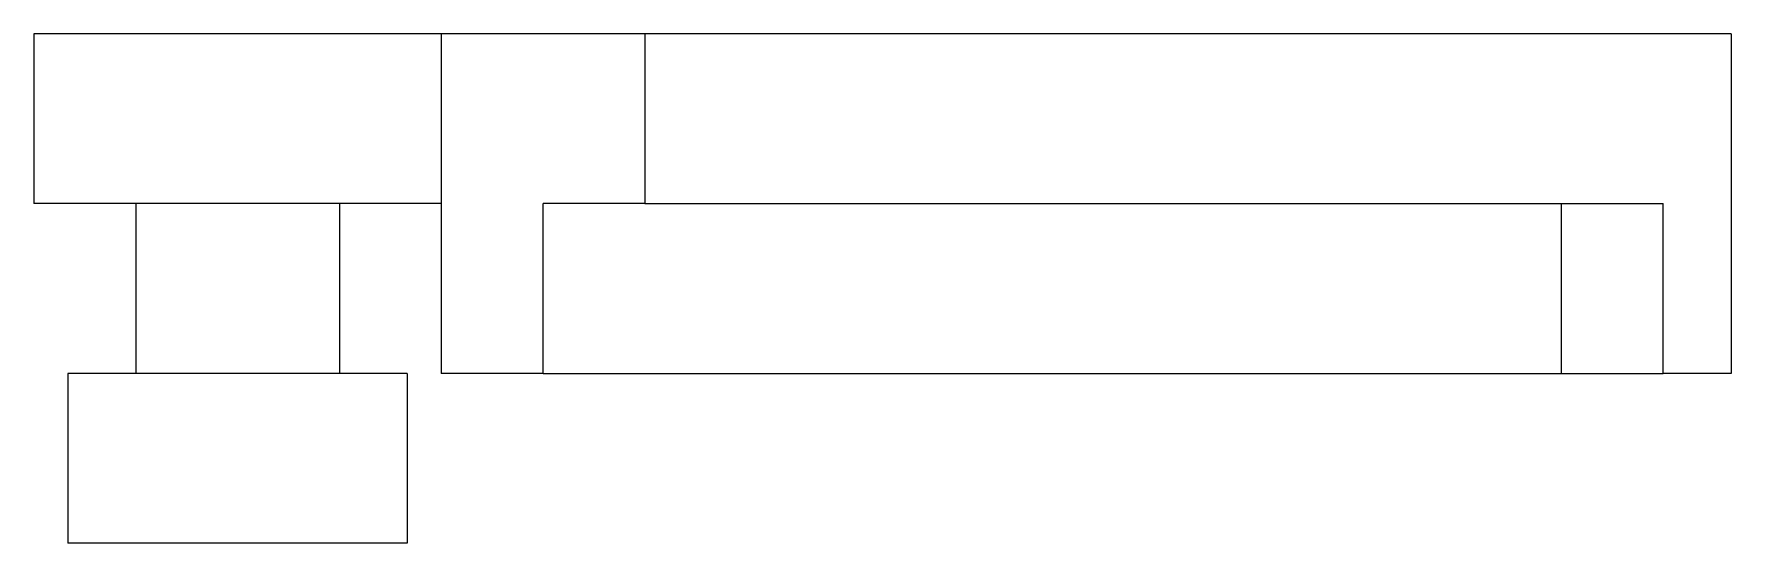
# Model space of a CAD drawing. Header units: metres. Extents: x -6 to 44, y -15 to 0.
import ezdxf

# ---------------------------------------------------------------- set-up
doc = ezdxf.new("R2010")
doc.units = ezdxf.units.M

msp = doc.modelspace()

# ---------------------------------------------------------------- linework, layer by layer
for points in [[(-6, 0), (-6, -0.1), (-6, -0.2), (-6, -0.3), (-6, -0.4), (-6, -0.5), (-6, -0.6), (-6, -0.7), (-6, -0.8), (-6, -0.9), (-6, -1), (-6, -1.1), (-6, -1.2), (-6, -1.3), (-6, -1.4), (-6, -1.5), (-6, -1.6), (-6, -1.7), (-6, -1.8), (-6, -1.9), (-6, -2), (-6, -2.1), (-6, -2.2), (-6, -2.3), (-6, -2.4), (-6, -2.5), (-6, -2.6), (-6, -2.7), (-6, -2.8), (-6, -2.9), (-6, -3), (-6, -3.1), (-6, -3.2), (-6, -3.3), (-6, -3.4), (-6, -3.5), (-6, -3.6), (-6, -3.7), (-6, -3.8), (-6, -3.9), (-6, -4), (-6, -4.1), (-6, -4.2), (-6, -4.3), (-6, -4.4), (-6, -4.5), (-6, -4.6), (-6, -4.7), (-6, -4.8), (-6, -4.9), (-6, -5)], [(0, 0), (-0.188, 0), (-0.376, 0), (-0.564, 0), (-0.751, 0), (-0.937, 0), (-1.123, 0), (-1.309, 0), (-1.49, 0), (-1.671, 0), (-1.852, 0), (-2.031, 0), (-2.205, 0), (-2.38, 0), (-2.554, 0), (-2.721, 0), (-2.886, 0), (-3.051, 0), (-3.214, 0), (-3.368, 0), (-3.521, 0), (-3.675, 0), (-3.821, 0), (-3.962, 0), (-4.102, 0), (-4.243, 0), (-4.368, 0), (-4.494, 0), (-4.619, 0), (-4.738, 0), (-4.847, 0), (-4.956, 0), (-5.065, 0), (-5.158, 0), (-5.25, 0), (-5.341, 0), (-5.426, 0), (-5.499, 0), (-5.571, 0), (-5.643, 0), (-5.701, 0), (-5.753, 0), (-5.805, 0), (-5.854, 0), (-5.886, 0), (-5.917, 0), (-5.949, 0), (-5.968, 0), (-5.979, 0), (-5.989, 0), (-6, 0)], [(6, 0), (5.88, 0), (5.76, 0), (5.64, 0), (5.52, 0), (5.4, 0), (5.28, 0), (5.16, 0), (5.04, 0), (4.92, 0), (4.8, 0), (4.68, 0), (4.56, 0), (4.44, 0), (4.32, 0), (4.2, 0), (4.08, 0), (3.96, 0), (3.84, 0), (3.72, 0), (3.6, 0), (3.48, 0), (3.36, 0), (3.24, 0), (3.12, 0), (3, 0), (2.88, 0), (2.76, 0), (2.64, 0), (2.52, 0), (2.4, 0), (2.28, 0), (2.16, 0), (2.04, 0), (1.92, 0), (1.8, 0), (1.68, 0), (1.56, 0), (1.44, 0), (1.32, 0), (1.2, 0), (1.08, 0), (0.96, 0), (0.84, 0), (0.72, 0), (0.6, 0), (0.48, 0), (0.36, 0), (0.24, 0), (0.12, 0), (0, 0)], [(12, 0), (11.88, 0), (11.76, 0), (11.64, 0), (11.52, 0), (11.4, 0), (11.28, 0), (11.16, 0), (11.04, 0), (10.92, 0), (10.8, 0), (10.68, 0), (10.56, 0), (10.44, 0), (10.32, 0), (10.2, 0), (10.08, 0), (9.96, 0), (9.84, 0), (9.72, 0), (9.6, 0), (9.48, 0), (9.36, 0), (9.24, 0), (9.12, 0), (9, 0), (8.88, 0), (8.76, 0), (8.64, 0), (8.52, 0), (8.4, 0), (8.28, 0), (8.16, 0), (8.04, 0), (7.92, 0), (7.8, 0), (7.68, 0), (7.56, 0), (7.44, 0), (7.32, 0), (7.2, 0), (7.08, 0), (6.96, 0), (6.84, 0), (6.72, 0), (6.6, 0), (6.48, 0), (6.36, 0), (6.24, 0), (6.12, 0), (6, 0)], [(6, 0), (6, -0.1), (6, -0.2), (6, -0.3), (6, -0.4), (6, -0.5), (6, -0.6), (6, -0.7), (6, -0.8), (6, -0.9), (6, -1), (6, -1.1), (6, -1.2), (6, -1.3), (6, -1.4), (6, -1.5), (6, -1.6), (6, -1.7), (6, -1.8), (6, -1.9), (6, -2), (6, -2.1), (6, -2.2), (6, -2.3), (6, -2.4), (6, -2.5), (6, -2.6), (6, -2.7), (6, -2.8), (6, -2.9), (6, -3), (6, -3.1), (6, -3.2), (6, -3.3), (6, -3.4), (6, -3.5), (6, -3.6), (6, -3.7), (6, -3.8), (6, -3.9), (6, -4), (6, -4.1), (6, -4.2), (6, -4.3), (6, -4.4), (6, -4.5), (6, -4.6), (6, -4.7), (6, -4.8), (6, -4.9), (6, -5)], [(12, 0), (12, -0.1), (12, -0.2), (12, -0.3), (12, -0.4), (12, -0.5), (12, -0.6), (12, -0.7), (12, -0.8), (12, -0.9), (12, -1), (12, -1.1), (12, -1.2), (12, -1.3), (12, -1.4), (12, -1.5), (12, -1.6), (12, -1.7), (12, -1.8), (12, -1.9), (12, -2), (12, -2.1), (12, -2.2), (12, -2.3), (12, -2.4), (12, -2.5), (12, -2.6), (12, -2.7), (12, -2.8), (12, -2.9), (12, -3), (12, -3.1), (12, -3.2), (12, -3.3), (12, -3.4), (12, -3.5), (12, -3.6), (12, -3.7), (12, -3.8), (12, -3.9), (12, -4), (12, -4.1), (12, -4.2), (12, -4.3), (12, -4.4), (12, -4.5), (12, -4.6), (12, -4.7), (12, -4.8), (12, -4.9), (12, -5)], [(44, 0), (43.36, 0), (42.72, 0), (42.08, 0), (41.44, 0), (40.8, 0), (40.16, 0), (39.52, 0), (38.88, 0), (38.24, 0), (37.6, 0), (36.96, 0), (36.32, 0), (35.68, 0), (35.04, 0), (34.4, 0), (33.76, 0), (33.12, 0), (32.48, 0), (31.84, 0), (31.2, 0), (30.56, 0), (29.92, 0), (29.28, 0), (28.64, 0), (28, 0), (27.36, 0), (26.72, 0), (26.08, 0), (25.44, 0), (24.8, 0), (24.16, 0), (23.52, 0), (22.88, 0), (22.24, 0), (21.6, 0), (20.96, 0), (20.32, 0), (19.68, 0), (19.04, 0), (18.4, 0), (17.76, 0), (17.12, 0), (16.48, 0), (15.84, 0), (15.2, 0), (14.56, 0), (13.92, 0), (13.28, 0), (12.64, 0), (12, 0)], [(44, 0), (44, -0.2), (44, -0.4), (44, -0.6), (44, -0.8), (44, -1), (44, -1.2), (44, -1.4), (44, -1.6), (44, -1.8), (44, -2), (44, -2.2), (44, -2.4), (44, -2.6), (44, -2.8), (44, -3), (44, -3.2), (44, -3.4), (44, -3.6), (44, -3.8), (44, -4), (44, -4.2), (44, -4.4), (44, -4.6), (44, -4.8), (44, -5), (44, -5.2), (44, -5.4), (44, -5.6), (44, -5.8), (44, -6), (44, -6.2), (44, -6.4), (44, -6.6), (44, -6.8), (44, -7), (44, -7.2), (44, -7.4), (44, -7.6), (44, -7.8), (44, -8), (44, -8.2), (44, -8.4), (44, -8.6), (44, -8.8), (44, -9), (44, -9.2), (44, -9.4), (44, -9.6), (44, -9.8), (44, -10)], [(0, -5), (-0.188, -5), (-0.376, -5), (-0.564, -5), (-0.751, -5), (-0.937, -5), (-1.123, -5), (-1.309, -5), (-1.49, -5), (-1.671, -5), (-1.852, -5), (-2.031, -5), (-2.205, -5), (-2.38, -5), (-2.554, -5), (-2.721, -5), (-2.886, -5), (-3.051, -5), (-3.214, -5), (-3.368, -5), (-3.521, -5), (-3.675, -5), (-3.821, -5), (-3.962, -5), (-4.102, -5), (-4.243, -5), (-4.368, -5), (-4.494, -5), (-4.619, -5), (-4.738, -5), (-4.847, -5), (-4.956, -5), (-5.065, -5), (-5.158, -5), (-5.25, -5), (-5.341, -5), (-5.426, -5), (-5.499, -5), (-5.571, -5), (-5.643, -5), (-5.701, -5), (-5.753, -5), (-5.805, -5), (-5.854, -5), (-5.886, -5), (-5.917, -5), (-5.949, -5), (-5.968, -5), (-5.979, -5), (-5.989, -5), (-6, -5)], [(-3, -5), (-3, -5.1), (-3, -5.2), (-3, -5.3), (-3, -5.4), (-3, -5.5), (-3, -5.6), (-3, -5.7), (-3, -5.8), (-3, -5.9), (-3, -6), (-3, -6.1), (-3, -6.2), (-3, -6.3), (-3, -6.4), (-3, -6.5), (-3, -6.6), (-3, -6.7), (-3, -6.8), (-3, -6.9), (-3, -7), (-3, -7.1), (-3, -7.2), (-3, -7.3), (-3, -7.4), (-3, -7.5), (-3, -7.6), (-3, -7.7), (-3, -7.8), (-3, -7.9), (-3, -8), (-3, -8.1), (-3, -8.2), (-3, -8.3), (-3, -8.4), (-3, -8.5), (-3, -8.6), (-3, -8.7), (-3, -8.8), (-3, -8.9), (-3, -9), (-3, -9.1), (-3, -9.2), (-3, -9.3), (-3, -9.4), (-3, -9.5), (-3, -9.6), (-3, -9.7), (-3, -9.8), (-3, -9.9), (-3, -10)], [(6, -5), (5.88, -5), (5.76, -5), (5.64, -5), (5.52, -5), (5.4, -5), (5.28, -5), (5.16, -5), (5.04, -5), (4.92, -5), (4.8, -5), (4.68, -5), (4.56, -5), (4.44, -5), (4.32, -5), (4.2, -5), (4.08, -5), (3.96, -5), (3.84, -5), (3.72, -5), (3.6, -5), (3.48, -5), (3.36, -5), (3.24, -5), (3.12, -5), (3, -5), (2.88, -5), (2.76, -5), (2.64, -5), (2.52, -5), (2.4, -5), (2.28, -5), (2.16, -5), (2.04, -5), (1.92, -5), (1.8, -5), (1.68, -5), (1.56, -5), (1.44, -5), (1.32, -5), (1.2, -5), (1.08, -5), (0.96, -5), (0.84, -5), (0.72, -5), (0.6, -5), (0.48, -5), (0.36, -5), (0.24, -5), (0.12, -5), (0, -5)], [(3, -5), (3, -5.1), (3, -5.2), (3, -5.3), (3, -5.4), (3, -5.5), (3, -5.6), (3, -5.7), (3, -5.8), (3, -5.9), (3, -6), (3, -6.1), (3, -6.2), (3, -6.3), (3, -6.4), (3, -6.5), (3, -6.6), (3, -6.7), (3, -6.8), (3, -6.9), (3, -7), (3, -7.1), (3, -7.2), (3, -7.3), (3, -7.4), (3, -7.5), (3, -7.6), (3, -7.7), (3, -7.8), (3, -7.9), (3, -8), (3, -8.1), (3, -8.2), (3, -8.3), (3, -8.4), (3, -8.5), (3, -8.6), (3, -8.7), (3, -8.8), (3, -8.9), (3, -9), (3, -9.1), (3, -9.2), (3, -9.3), (3, -9.4), (3, -9.5), (3, -9.6), (3, -9.7), (3, -9.8), (3, -9.9), (3, -10)], [(6, -5), (6, -5.1), (6, -5.2), (6, -5.3), (6, -5.4), (6, -5.5), (6, -5.6), (6, -5.7), (6, -5.8), (6, -5.9), (6, -6), (6, -6.1), (6, -6.2), (6, -6.3), (6, -6.4), (6, -6.5), (6, -6.6), (6, -6.7), (6, -6.8), (6, -6.9), (6, -7), (6, -7.1), (6, -7.2), (6, -7.3), (6, -7.4), (6, -7.5), (6, -7.6), (6, -7.7), (6, -7.8), (6, -7.9), (6, -8), (6, -8.1), (6, -8.2), (6, -8.3), (6, -8.4), (6, -8.5), (6, -8.6), (6, -8.7), (6, -8.8), (6, -8.9), (6, -9), (6, -9.1), (6, -9.2), (6, -9.3), (6, -9.4), (6, -9.5), (6, -9.6), (6, -9.7), (6, -9.8), (6, -9.9), (6, -10)], [(12, -5), (11.94, -5), (11.88, -5), (11.82, -5), (11.76, -5), (11.7, -5), (11.64, -5), (11.58, -5), (11.52, -5), (11.46, -5), (11.4, -5), (11.34, -5), (11.28, -5), (11.22, -5), (11.16, -5), (11.1, -5), (11.04, -5), (10.98, -5), (10.92, -5), (10.86, -5), (10.8, -5), (10.74, -5), (10.68, -5), (10.62, -5), (10.56, -5), (10.5, -5), (10.44, -5), (10.38, -5), (10.32, -5), (10.26, -5), (10.2, -5), (10.14, -5), (10.08, -5), (10.02, -5), (9.96, -5), (9.9, -5), (9.84, -5), (9.78, -5), (9.72, -5), (9.66, -5), (9.6, -5), (9.54, -5), (9.48, -5), (9.42, -5), (9.36, -5), (9.3, -5), (9.24, -5), (9.18, -5), (9.12, -5), (9.06, -5), (9, -5)], [(9, -10), (9, -9.9), (9, -9.8), (9, -9.7), (9, -9.6), (9, -9.5), (9, -9.4), (9, -9.3), (9, -9.2), (9, -9.1), (9, -9), (9, -8.9), (9, -8.8), (9, -8.7), (9, -8.6), (9, -8.5), (9, -8.4), (9, -8.3), (9, -8.2), (9, -8.1), (9, -8), (9, -7.9), (9, -7.8), (9, -7.7), (9, -7.6), (9, -7.5), (9, -7.4), (9, -7.3), (9, -7.2), (9, -7.1), (9, -7), (9, -6.9), (9, -6.8), (9, -6.7), (9, -6.6), (9, -6.5), (9, -6.4), (9, -6.3), (9, -6.2), (9, -6.1), (9, -6), (9, -5.9), (9, -5.8), (9, -5.7), (9, -5.6), (9, -5.5), (9, -5.4), (9, -5.3), (9, -5.2), (9, -5.1), (9, -5)], [(12, -5), (12.6, -5), (13.2, -5), (13.8, -5), (14.4, -5), (15, -5), (15.6, -5), (16.2, -5), (16.8, -5), (17.4, -5), (18, -5), (18.6, -5), (19.2, -5), (19.8, -5), (20.4, -5), (21, -5), (21.6, -5), (22.2, -5), (22.8, -5), (23.4, -5), (24, -5), (24.6, -5), (25.2, -5), (25.8, -5), (26.4, -5), (27, -5), (27.6, -5), (28.2, -5), (28.8, -5), (29.4, -5), (30, -5), (30.6, -5), (31.2, -5), (31.8, -5), (32.4, -5), (33, -5), (33.6, -5), (34.2, -5), (34.8, -5), (35.4, -5), (36, -5), (36.6, -5), (37.2, -5), (37.8, -5), (38.4, -5), (39, -5), (39.6, -5), (40.2, -5), (40.8, -5), (41.4, -5), (42, -5)], [(39, -10), (39, -9.9), (39, -9.8), (39, -9.7), (39, -9.6), (39, -9.5), (39, -9.4), (39, -9.3), (39, -9.2), (39, -9.1), (39, -9), (39, -8.9), (39, -8.8), (39, -8.7), (39, -8.6), (39, -8.5), (39, -8.4), (39, -8.3), (39, -8.2), (39, -8.1), (39, -8), (39, -7.9), (39, -7.8), (39, -7.7), (39, -7.6), (39, -7.5), (39, -7.4), (39, -7.3), (39, -7.2), (39, -7.1), (39, -7), (39, -6.9), (39, -6.8), (39, -6.7), (39, -6.6), (39, -6.5), (39, -6.4), (39, -6.3), (39, -6.2), (39, -6.1), (39, -6), (39, -5.9), (39, -5.8), (39, -5.7), (39, -5.6), (39, -5.5), (39, -5.4), (39, -5.3), (39, -5.2), (39, -5.1), (39, -5)], [(42, -10), (42, -9.9), (42, -9.8), (42, -9.7), (42, -9.6), (42, -9.5), (42, -9.4), (42, -9.3), (42, -9.2), (42, -9.1), (42, -9), (42, -8.9), (42, -8.8), (42, -8.7), (42, -8.6), (42, -8.5), (42, -8.4), (42, -8.3), (42, -8.2), (42, -8.1), (42, -8), (42, -7.9), (42, -7.8), (42, -7.7), (42, -7.6), (42, -7.5), (42, -7.4), (42, -7.3), (42, -7.2), (42, -7.1), (42, -7), (42, -6.9), (42, -6.8), (42, -6.7), (42, -6.6), (42, -6.5), (42, -6.4), (42, -6.3), (42, -6.2), (42, -6.1), (42, -6), (42, -5.9), (42, -5.8), (42, -5.7), (42, -5.6), (42, -5.5), (42, -5.4), (42, -5.3), (42, -5.2), (42, -5.1), (42, -5)], [(-5, -10), (-5, -10.1), (-5, -10.2), (-5, -10.3), (-5, -10.4), (-5, -10.5), (-5, -10.6), (-5, -10.7), (-5, -10.8), (-5, -10.9), (-5, -11), (-5, -11.1), (-5, -11.2), (-5, -11.3), (-5, -11.4), (-5, -11.5), (-5, -11.6), (-5, -11.7), (-5, -11.8), (-5, -11.9), (-5, -12), (-5, -12.1), (-5, -12.2), (-5, -12.3), (-5, -12.4), (-5, -12.5), (-5, -12.6), (-5, -12.7), (-5, -12.8), (-5, -12.9), (-5, -13), (-5, -13.1), (-5, -13.2), (-5, -13.3), (-5, -13.4), (-5, -13.5), (-5, -13.6), (-5, -13.7), (-5, -13.8), (-5, -13.9), (-5, -14), (-5, -14.1), (-5, -14.2), (-5, -14.3), (-5, -14.4), (-5, -14.5), (-5, -14.6), (-5, -14.7), (-5, -14.8), (-5, -14.9), (-5, -15)], [(0, -10), (-0.157, -10), (-0.314, -10), (-0.47, -10), (-0.626, -10), (-0.781, -10), (-0.936, -10), (-1.09, -10), (-1.242, -10), (-1.393, -10), (-1.544, -10), (-1.693, -10), (-1.838, -10), (-1.983, -10), (-2.128, -10), (-2.268, -10), (-2.405, -10), (-2.542, -10), (-2.678, -10), (-2.806, -10), (-2.935, -10), (-3.063, -10), (-3.184, -10), (-3.301, -10), (-3.418, -10), (-3.536, -10), (-3.64, -10), (-3.745, -10), (-3.849, -10), (-3.948, -10), (-4.039, -10), (-4.13, -10), (-4.221, -10), (-4.299, -10), (-4.375, -10), (-4.451, -10), (-4.522, -10), (-4.582, -10), (-4.642, -10), (-4.702, -10), (-4.75, -10), (-4.794, -10), (-4.837, -10), (-4.878, -10), (-4.905, -10), (-4.931, -10), (-4.957, -10), (-4.974, -10), (-4.982, -10), (-4.991, -10), (-5, -10)], [(5, -10), (4.991, -10), (4.982, -10), (4.974, -10), (4.957, -10), (4.931, -10), (4.905, -10), (4.878, -10), (4.837, -10), (4.794, -10), (4.75, -10), (4.702, -10), (4.642, -10), (4.582, -10), (4.522, -10), (4.451, -10), (4.375, -10), (4.299, -10), (4.221, -10), (4.13, -10), (4.039, -10), (3.948, -10), (3.849, -10), (3.745, -10), (3.64, -10), (3.536, -10), (3.418, -10), (3.301, -10), (3.184, -10), (3.063, -10), (2.935, -10), (2.806, -10), (2.678, -10), (2.542, -10), (2.405, -10), (2.268, -10), (2.128, -10), (1.983, -10), (1.838, -10), (1.693, -10), (1.544, -10), (1.393, -10), (1.242, -10), (1.09, -10), (0.936, -10), (0.781, -10), (0.626, -10), (0.47, -10), (0.314, -10), (0.157, -10), (0, -10)], [(5, -10), (5, -10.1), (5, -10.2), (5, -10.3), (5, -10.4), (5, -10.5), (5, -10.6), (5, -10.7), (5, -10.8), (5, -10.9), (5, -11), (5, -11.1), (5, -11.2), (5, -11.3), (5, -11.4), (5, -11.5), (5, -11.6), (5, -11.7), (5, -11.8), (5, -11.9), (5, -12), (5, -12.1), (5, -12.2), (5, -12.3), (5, -12.4), (5, -12.5), (5, -12.6), (5, -12.7), (5, -12.8), (5, -12.9), (5, -13), (5, -13.1), (5, -13.2), (5, -13.3), (5, -13.4), (5, -13.5), (5, -13.6), (5, -13.7), (5, -13.8), (5, -13.9), (5, -14), (5, -14.1), (5, -14.2), (5, -14.3), (5, -14.4), (5, -14.5), (5, -14.6), (5, -14.7), (5, -14.8), (5, -14.9), (5, -15)], [(9, -10), (8.94, -10), (8.88, -10), (8.82, -10), (8.76, -10), (8.7, -10), (8.64, -10), (8.58, -10), (8.52, -10), (8.46, -10), (8.4, -10), (8.34, -10), (8.28, -10), (8.22, -10), (8.16, -10), (8.1, -10), (8.04, -10), (7.98, -10), (7.92, -10), (7.86, -10), (7.8, -10), (7.74, -10), (7.68, -10), (7.62, -10), (7.56, -10), (7.5, -10), (7.44, -10), (7.38, -10), (7.32, -10), (7.26, -10), (7.2, -10), (7.14, -10), (7.08, -10), (7.02, -10), (6.96, -10), (6.9, -10), (6.84, -10), (6.78, -10), (6.72, -10), (6.66, -10), (6.6, -10), (6.54, -10), (6.48, -10), (6.42, -10), (6.36, -10), (6.3, -10), (6.24, -10), (6.18, -10), (6.12, -10), (6.06, -10), (6, -10)], [(9, -10), (9.6, -10), (10.2, -10), (10.8, -10), (11.4, -10), (12, -10), (12.6, -10), (13.2, -10), (13.8, -10), (14.4, -10), (15, -10), (15.6, -10), (16.2, -10), (16.8, -10), (17.4, -10), (18, -10), (18.6, -10), (19.2, -10), (19.8, -10), (20.4, -10), (21, -10), (21.6, -10), (22.2, -10), (22.8, -10), (23.4, -10), (24, -10), (24.6, -10), (25.2, -10), (25.8, -10), (26.4, -10), (27, -10), (27.6, -10), (28.2, -10), (28.8, -10), (29.4, -10), (30, -10), (30.6, -10), (31.2, -10), (31.8, -10), (32.4, -10), (33, -10), (33.6, -10), (34.2, -10), (34.8, -10), (35.4, -10), (36, -10), (36.6, -10), (37.2, -10), (37.8, -10), (38.4, -10), (39, -10)], [(39, -10), (39.06, -10), (39.12, -10), (39.18, -10), (39.24, -10), (39.3, -10), (39.36, -10), (39.42, -10), (39.48, -10), (39.54, -10), (39.6, -10), (39.66, -10), (39.72, -10), (39.78, -10), (39.84, -10), (39.9, -10), (39.96, -10), (40.02, -10), (40.08, -10), (40.14, -10), (40.2, -10), (40.26, -10), (40.32, -10), (40.38, -10), (40.44, -10), (40.5, -10), (40.56, -10), (40.62, -10), (40.68, -10), (40.74, -10), (40.8, -10), (40.86, -10), (40.92, -10), (40.98, -10), (41.04, -10), (41.1, -10), (41.16, -10), (41.22, -10), (41.28, -10), (41.34, -10), (41.4, -10), (41.46, -10), (41.52, -10), (41.58, -10), (41.64, -10), (41.7, -10), (41.76, -10), (41.82, -10), (41.88, -10), (41.94, -10), (42, -10)], [(44, -10), (43.96, -10), (43.92, -10), (43.88, -10), (43.84, -10), (43.8, -10), (43.76, -10), (43.72, -10), (43.68, -10), (43.64, -10), (43.6, -10), (43.56, -10), (43.52, -10), (43.48, -10), (43.44, -10), (43.4, -10), (43.36, -10), (43.32, -10), (43.28, -10), (43.24, -10), (43.2, -10), (43.16, -10), (43.12, -10), (43.08, -10), (43.04, -10), (43, -10), (42.96, -10), (42.92, -10), (42.88, -10), (42.84, -10), (42.8, -10), (42.76, -10), (42.72, -10), (42.68, -10), (42.64, -10), (42.6, -10), (42.56, -10), (42.52, -10), (42.48, -10), (42.44, -10), (42.4, -10), (42.36, -10), (42.32, -10), (42.28, -10), (42.24, -10), (42.2, -10), (42.16, -10), (42.12, -10), (42.08, -10), (42.04, -10), (42, -10)], [(0, -15), (-0.157, -15), (-0.314, -15), (-0.47, -15), (-0.626, -15), (-0.781, -15), (-0.936, -15), (-1.09, -15), (-1.242, -15), (-1.393, -15), (-1.544, -15), (-1.693, -15), (-1.838, -15), (-1.983, -15), (-2.128, -15), (-2.268, -15), (-2.405, -15), (-2.542, -15), (-2.678, -15), (-2.806, -15), (-2.935, -15), (-3.063, -15), (-3.184, -15), (-3.301, -15), (-3.418, -15), (-3.536, -15), (-3.64, -15), (-3.745, -15), (-3.849, -15), (-3.948, -15), (-4.039, -15), (-4.13, -15), (-4.221, -15), (-4.299, -15), (-4.375, -15), (-4.451, -15), (-4.522, -15), (-4.582, -15), (-4.642, -15), (-4.702, -15), (-4.75, -15), (-4.794, -15), (-4.837, -15), (-4.878, -15), (-4.905, -15), (-4.931, -15), (-4.957, -15), (-4.974, -15), (-4.982, -15), (-4.991, -15), (-5, -15)], [(5, -15), (4.991, -15), (4.982, -15), (4.974, -15), (4.957, -15), (4.931, -15), (4.905, -15), (4.878, -15), (4.837, -15), (4.794, -15), (4.75, -15), (4.702, -15), (4.642, -15), (4.582, -15), (4.522, -15), (4.451, -15), (4.375, -15), (4.299, -15), (4.221, -15), (4.13, -15), (4.039, -15), (3.948, -15), (3.849, -15), (3.745, -15), (3.64, -15), (3.536, -15), (3.418, -15), (3.301, -15), (3.184, -15), (3.063, -15), (2.935, -15), (2.806, -15), (2.678, -15), (2.542, -15), (2.405, -15), (2.268, -15), (2.128, -15), (1.983, -15), (1.838, -15), (1.693, -15), (1.544, -15), (1.393, -15), (1.242, -15), (1.09, -15), (0.936, -15), (0.781, -15), (0.626, -15), (0.47, -15), (0.314, -15), (0.157, -15), (0, -15)]]:
    msp.add_lwpolyline(points)

doc.saveas('drawing.dxf')
